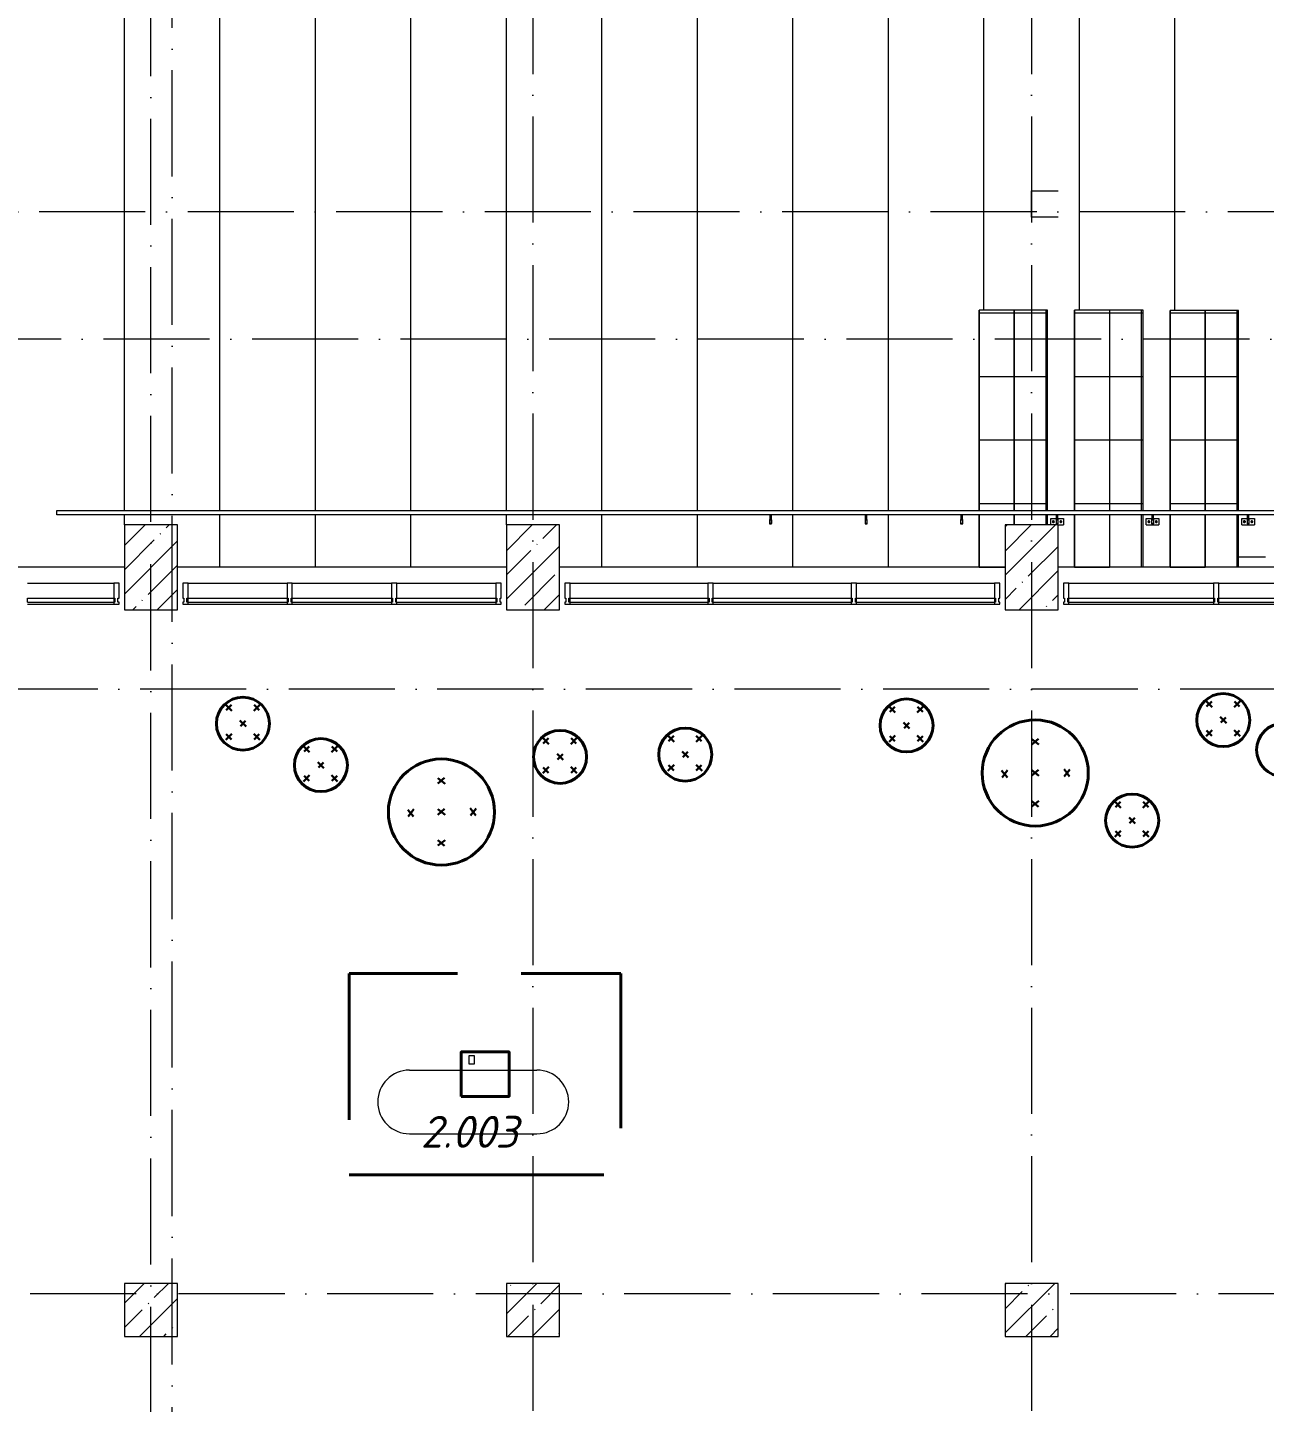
# Model space of a CAD drawing. Header units: millimetres. Extents: x -6467 to 105918, y -7090 to 92481.
# Drawn here: x 8488 to 20144, y 66558 to 79519 of the extents above; entities that cross this region are included whole.
import ezdxf

# ---------------------------------------------------------------- set-up
doc = ezdxf.new("R2010")
doc.units = ezdxf.units.MM
doc.linetypes.add('50_200_ШТРИХ_1Т_ш5_п1_п1_', pattern=[1400, 1000, -200, 0, -200])
doc.linetypes.add('IMPORT-ACAD_ISO02W100', pattern=[3000, 2400, -600])
for name, color, linetype, lineweight, true_color in [('A-AREA-IDEN-1', 7, 'Continuous', 9, 0xaaaaaa), ('A-FLOR-PATT-6', 7, 'Continuous', 5, 0x3f3f3f), ('мебель 2 этаж-1', 7, 'Continuous', 40, 0xaaaaaa), ('Оси-3', 7, '50_200_ШТРИХ_1Т_ш5_п1_п1_', 9, 0xaaaaaa), ('ТХ_функционал-2', 7, 'Continuous', 40, 0xaaaaaa), ('ТХ_функционал-4', 7, 'Continuous', 20, 0xaaaaaa), ('ТХ_функционал-6', 7, 'IMPORT-ACAD_ISO02W100', 40, 0xaaaaaa), ('ТХ_функционал-9', 7, 'Continuous', 30, 0xaaaaaa)]:
    doc.layers.add(name, color=color, linetype=linetype, lineweight=lineweight, true_color=true_color)
for name, color, linetype, lineweight in [('A-FLOR', 7, 'Continuous', 9), ('A-GLAZ-CWMG', 7, 'Continuous', 9), ('A-GLAZ-CWMG-1', 7, 'Continuous', 20), ('I-WALL', 7, 'Continuous', 5), ('S-COLS', 7, 'Continuous', 9), ('S-COLS-1', 7, 'Continuous', 5), ('Ограждение', 7, 'Continuous', 9)]:
    doc.layers.add(name, color=color, linetype=linetype, lineweight=lineweight)
doc.styles.add('ISOCPEUR_I', font='isocpeui.ttf', dxfattribs={"height": 300})

# ---------------------------------------------------------------- blocks, each defined once
blk = doc.blocks.new('BSC_Колонна _Прямоугольная - 500х800-22614351-АИ_План этажа Радиаторы_2')
at = {"layer": 'S-COLS-1'}
h = blk.add_hatch(dxfattribs=at)
h.set_pattern_fill('FP_33', color=256, style=0, pattern_type=2)
h.set_pattern_definition([(45, (-9650, -74430.7), (-228.0985, 228.0985), []), (45, (-9421.9, -74430.7), (-228.0985, 228.0985), [403.225, -80.645, 6.706, -73.939])])
h.paths.add_polyline_path([(-250, -400), (250, -400), (250, 400), (-250, 400)])
for p, q in [((250, 400), (-250, 400)), ((-250, 400), (-250, -400)), ((250, -400), (250, 400)), ((-250, -400), (250, -400))]:
    blk.add_line(p, q, dxfattribs=at)
blk = doc.blocks.new('BSC_Колонна _Прямоугольная - 500х500-V6-АИ_План этажа Радиаторы_2')
at = {"layer": 'S-COLS-1'}
h = blk.add_hatch(dxfattribs=at)
h.set_pattern_fill('FP_34', color=256, style=0, pattern_type=2)
h.set_pattern_definition([(45, (-9650, -67431.04), (-228.0985, 228.0985), []), (45, (-9421.9, -67431.04), (-228.0985, 228.0985), [403.225, -80.645, 6.706, -73.939])])
h.paths.add_polyline_path([(-250, -250), (250, -250), (250, 250), (-250, 250)])
for p, q in [((250, 250), (-250, 250)), ((-250, 250), (-250, -250)), ((250, -250), (250, 250)), ((-250, -250), (250, -250))]:
    blk.add_line(p, q, dxfattribs=at)
blk = doc.blocks.new('BSC_Колонна _Прямоугольная - 500х500-V7-АИ_План этажа Радиаторы_2')
at = {"layer": 'S-COLS-1'}
h = blk.add_hatch(dxfattribs=at)
h.set_pattern_fill('FP_35', color=256, style=0, pattern_type=2)
h.set_pattern_definition([(45, (-13250, -67431.04), (-228.0985, 228.0985), []), (45, (-13021.9, -67431.04), (-228.0985, 228.0985), [403.225, -80.645, 6.706, -73.939])])
h.paths.add_polyline_path([(-250, -250), (250, -250), (250, 250), (-250, 250)])
for p, q in [((250, 250), (-250, 250)), ((-250, 250), (-250, -250)), ((250, -250), (250, 250)), ((-250, -250), (250, -250))]:
    blk.add_line(p, q, dxfattribs=at)
blk = doc.blocks.new('Прямоугольный импост - Импост структурный с накладкой - 180мм-26308883-АИ_План этажа Радиаторы_2')
at = {"layer": 'A-GLAZ-CWMG'}
for p, q in [((10983, 74281), (11917, 74281)), ((10983, 74101), (10983, 74141)), ((10983, 74141), (11917, 74141)), ((11917, 74141), (11917, 74101)), ((10983, 74101), (11917, 74101)), ((10983, 74084), (11917, 74084))]:
    blk.add_line(p, q, dxfattribs=at)
blk = doc.blocks.new('Прямоугольный импост - Импост структурный с накладкой - 180мм-22069925-АИ_План этажа Радиаторы_2')
at = {"layer": 'A-GLAZ-CWMG-1'}
for p, q in [((-25, 40), (-25, 180)), ((-25, 180), (25, 180)), ((25, 180), (25, 40)), ((-15, 40), (-25, 40)), ((-25, -17), (-25, 0)), ((-25, 0), (-15, 0)), ((-15, 0), (-15, 40)), ((15, 40), (15, 0)), ((25, 40), (15, 40)), ((15, 0), (25, 0)), ((25, 0), (25, -17)), ((25, -17), (-25, -17))]:
    blk.add_line(p, q, dxfattribs=at)
blk = doc.blocks.new('Прямоугольный импост - Импост структурный с накладкой - 180мм-25024499-АИ_План этажа Радиаторы_2')
at = {"layer": 'A-GLAZ-CWMG'}
for p, q in [((14950, 74281), (16250, 74281)), ((14950, 74101), (14950, 74141)), ((14950, 74141), (16250, 74141)), ((16250, 74141), (16250, 74101)), ((14950, 74101), (16250, 74101)), ((14950, 74084), (16250, 74084))]:
    blk.add_line(p, q, dxfattribs=at)
blk = doc.blocks.new('Прямоугольный импост - Импост структурный с накладкой - 180мм-26367518-АИ_План этажа Радиаторы_2')
at = {"layer": 'A-GLAZ-CWMG'}
for p, q in [((18300, 74281), (19663, 74281)), ((18300, 74101), (18300, 74141)), ((18300, 74141), (19663, 74141)), ((19663, 74141), (19663, 74101)), ((18300, 74101), (19663, 74101)), ((18300, 74084), (19663, 74084))]:
    blk.add_line(p, q, dxfattribs=at)
blk = doc.blocks.new('Прямоугольный импост - Импост структурный с накладкой - 180мм-26367766-АИ_План этажа Радиаторы_2')
at = {"layer": 'A-GLAZ-CWMG'}
for p, q in [((19713, 74281), (21100, 74281)), ((19713, 74101), (19713, 74141)), ((19713, 74141), (21100, 74141)), ((21100, 74141), (21100, 74101)), ((19713, 74101), (21100, 74101)), ((19713, 74084), (21100, 74084))]:
    blk.add_line(p, q, dxfattribs=at)
blk = doc.blocks.new('О_Элемент поручня_с загибами_Труба_ГОСТ 8732-78 - О_Элемент поручня_с загибами_Труба_ГОСТ 8732-78-26134925-АИ_План этажа Радиаторы_2')
at = {"layer": 'Ограждение'}
for p, q in [((-12230, 0), (50, 0)), ((50, 0), (50, -40)), ((50, -40), (-12230, -40))]:
    blk.add_line(p, q, dxfattribs=at)
blk = doc.blocks.new('О_Балясина_Труба_ГОСТ 8645-68 - О_Балясина_Труба_ГОСТ 8645-68-22508198-АИ_План этажа Радиаторы_2')
at = {"layer": 'Ограждение'}
for p, q in [((40, 10), (0, 10)), ((0, 10), (0, -10)), ((3, -7), (3, 7)), ((3, 7), (37, 7)), ((37, 7), (37, -7)), ((40, -10), (40, 10)), ((0, -10), (40, -10)), ((37, -7), (3, -7))]:
    blk.add_line(p, q, dxfattribs=at)
blk = doc.blocks.new('О_Анкер клиновой3 - Анкер клиновой МКТ В 12-10-25_105 2-22348283-АИ_План этажа Радиаторы_2')
at = {"layer": 'Ограждение'}
for radius, start, end in [(9, 360, 180), (9, 165, 180), (9, 180, 210), (9, 180, 360), (6, 360, 180), (6, 180, 360), (9, 75, 120), (9, 255, 345)]:
    blk.add_arc((0, 0), radius, start, end, dxfattribs=at)
blk = doc.blocks.new('О_Полоса_Трапеция прямоугольная_Прокат_ГОСТ 103-2006 - Крепежная пластина-V249-АИ_План этажа Радиаторы_2')
at = {"layer": 'Ограждение'}
for p, q in [((0, 30), (0, -30)), ((56, 30), (0, 30)), ((120, 30), (64, 30)), ((120, -30), (120, 30)), ((50, -30), (0, -30))]:
    blk.add_line(p, q, dxfattribs=at)
blk = doc.blocks.new('О_Кронштейн_Форма Г_Круг_ГОСТ 2590-2006 - О_Кронштейн_Форма Г_Круг_ГОСТ 2590-2006-22348285-АИ_План этажа Радиаторы_2')
at = {"layer": 'Ограждение'}
for p, q in [((20885, 74921), (20885, 74926)), ((20885, 74881), (20885, 74921)), ((20895, 74924), (20895, 74921)), ((20895, 74921), (20895, 74881))]:
    blk.add_line(p, q, dxfattribs=at)
blk = doc.blocks.new('Подъем актового зала4 - Подъем актового зала-22543515-АИ_План этажа Радиаторы_2')
at = {"layer": 'A-FLOR'}
for p, q in [((10527, 74966), (10527, 85431)), ((11427, 74966), (11427, 85431)), ((12327, 74966), (12327, 85431)), ((14127, 74966), (14127, 85431)), ((15027, 74966), (15027, 85431)), ((15927, 74966), (15927, 85431)), ((16827, 74966), (16827, 85431)), ((17727, 76856), (17727, 85431)), ((18627, 76855), (18627, 85431)), ((19527, 76853), (19527, 85431)), ((9627, 74966), (9627, 84881)), ((13227, 74966), (13227, 84881)), ((9627, 74831), (9627, 74926)), ((10527, 74431), (10527, 74926)), ((11427, 74431), (11427, 74926)), ((12327, 74431), (12327, 74926)), ((13227, 74831), (13227, 74926)), ((14127, 74431), (14127, 74926)), ((15027, 74431), (15027, 74926)), ((15927, 74431), (15927, 74926)), ((16827, 74431), (16827, 74926)), ((20127, 74531), (20382, 74531))]:
    blk.add_line(p, q, dxfattribs=at)
blk = doc.blocks.new('BSC_Колонна _Прямоугольная - 500х800-V287-АИ_План этажа Радиаторы_2')
at = {"layer": 'S-COLS-1'}
h = blk.add_hatch(dxfattribs=at)
h.set_pattern_fill('FP_183', color=256, style=0, pattern_type=2)
h.set_pattern_definition([(45, (-17950, -74430.7), (-228.0985, 228.0985), []), (45, (-17721.9, -74430.7), (-228.0985, 228.0985), [403.225, -80.645, 6.706, -73.939])])
h.paths.add_polyline_path([(-173, -400), (250, -400), (250, 400), (-250, 400), (-250, -400)])
for p, q in [((250, 400), (-250, 400)), ((-250, 400), (-250, -400)), ((250, -400), (250, 400)), ((-250, -400), (250, -400))]:
    blk.add_line(p, q, dxfattribs=at)
blk = doc.blocks.new('BSC_Колонна _Прямоугольная - 500х500-V288-АИ_План этажа Радиаторы_2')
at = {"layer": 'S-COLS-1'}
h = blk.add_hatch(dxfattribs=at)
h.set_pattern_fill('FP_184', color=256, style=0, pattern_type=2)
h.set_pattern_definition([(45, (-17950, -67431.04), (-228.0985, 228.0985), []), (45, (-17721.9, -67431.04), (-228.0985, 228.0985), [403.225, -80.645, 6.706, -73.939])])
h.paths.add_polyline_path([(-250, -250), (250, -250), (250, 250), (-250, 250)])
for p, q in [((250, 250), (-250, 250)), ((-250, 250), (-250, -250)), ((250, -250), (250, 250)), ((-250, -250), (250, -250))]:
    blk.add_line(p, q, dxfattribs=at)
blk = doc.blocks.new('О_Полоса_Трапеция прямоугольная_Прокат_ГОСТ 103-2006 - Крепежная пластина-22348284-АИ_План этажа Радиаторы_2')
at = {"layer": 'Ограждение'}
for p, q in [((0, 30), (0, -30)), ((56, 30), (0, 30)), ((120, 30), (64, 30)), ((120, -30), (120, 30)), ((120, -30), (0, -30))]:
    blk.add_line(p, q, dxfattribs=at)
blk = doc.blocks.new('Прямоугольный импост - Импост структурный с накладкой - 180мм-26367187-АИ_План этажа Радиаторы_2')
at = {"layer": 'A-GLAZ-CWMG'}
for p, q in [((7625, 74281), (8438, 74281)), ((7625, 74101), (7625, 74141)), ((7625, 74141), (8438, 74141)), ((8438, 74141), (8438, 74101)), ((7625, 74101), (8438, 74101)), ((7625, 74084), (8438, 74084))]:
    blk.add_line(p, q, dxfattribs=at)
blk = doc.blocks.new('мебель 2 этаж-28800768-АИ_План этажа Радиаторы_2')
at = {"layer": 'ТХ_функционал-2', "flags": 128}
blk.add_lwpolyline([(14838, 71158), (15288, 71158), (15288, 71578), (14838, 71578)], close=True, dxfattribs=at)
at = {"layer": 'ТХ_функционал-2'}
for centre, radius in [((12781, 74672), 250), ((22019, 74706), 250), ((19034, 74655), 250), ((20247, 74207), 500), ((22583, 74424), 250), ((13515, 74281), 250), ((15769, 74359), 250), ((16949, 74380), 250), ((14651, 73839), 500), ((21160, 73758), 250)]:
    blk.add_circle(centre, radius, dxfattribs=at)
at = {"layer": 'ТХ_функционал-4', "flags": 128}
blk.add_lwpolyline([(14913, 71461), (14913, 71545), (14960, 71545), (14960, 71461)], close=True, dxfattribs=at)
at = {"layer": 'ТХ_функционал-6', "flags": 128}
blk.add_lwpolyline([(13783, 70418), (16343, 70418), (16343, 72318), (13783, 72318)], close=True, dxfattribs=at)
at = {"layer": 'ТХ_функционал-9'}
for p, q in [((12675, 74794), (12618, 74851)), ((12672, 74848), (12623, 74799)), ((12882, 74794), (12939, 74851)), ((12885, 74848), (12934, 74799)), ((18928, 74776), (18871, 74834)), ((18925, 74830), (18876, 74782)), ((19135, 74776), (19192, 74834)), ((19138, 74830), (19187, 74782)), ((21913, 74827), (21856, 74885)), ((21910, 74881), (21861, 74833)), ((22120, 74827), (22177, 74885)), ((22123, 74881), (22172, 74833)), ((12810, 74644), (12752, 74701)), ((12806, 74698), (12758, 74649)), ((19063, 74626), (19005, 74684)), ((19059, 74680), (19011, 74631)), ((22048, 74677), (21990, 74735)), ((22044, 74731), (21996, 74683)), ((12675, 74577), (12618, 74520)), ((12672, 74523), (12623, 74572)), ((12882, 74577), (12939, 74520)), ((12885, 74523), (12934, 74572)), ((15664, 74480), (15606, 74538)), ((15660, 74534), (15611, 74485)), ((15870, 74480), (15927, 74538)), ((15873, 74534), (15922, 74485)), ((16843, 74502), (16786, 74559)), ((16840, 74556), (16791, 74507)), ((17050, 74502), (17107, 74559)), ((17053, 74556), (17102, 74507)), ((18928, 74560), (18871, 74502)), ((18925, 74506), (18876, 74554)), ((19135, 74560), (19192, 74502)), ((19138, 74506), (19187, 74554)), ((20214, 74476), (20278, 74530)), ((21913, 74611), (21856, 74553)), ((21910, 74557), (21861, 74606)), ((22120, 74611), (22177, 74553)), ((22123, 74557), (22172, 74606)), ((13409, 74402), (13352, 74460)), ((13406, 74456), (13357, 74408)), ((13616, 74402), (13673, 74460)), ((13619, 74456), (13668, 74408)), ((16978, 74352), (16920, 74409)), ((16974, 74406), (16926, 74357)), ((20214, 74527), (20281, 74474)), ((13544, 74252), (13486, 74310)), ((13540, 74306), (13492, 74258)), ((15798, 74330), (15741, 74388)), ((15795, 74384), (15746, 74335)), ((16843, 74285), (16786, 74228)), ((16840, 74231), (16791, 74280)), ((17050, 74285), (17107, 74228)), ((17053, 74231), (17102, 74280)), ((13409, 74186), (13352, 74128)), ((13406, 74132), (13357, 74181)), ((13616, 74186), (13673, 74128)), ((13619, 74132), (13668, 74181)), ((14617, 74159), (14685, 74106)), ((14618, 74108), (14681, 74162)), ((15664, 74264), (15606, 74206)), ((15660, 74210), (15611, 74258)), ((15870, 74264), (15927, 74206)), ((15873, 74210), (15922, 74258)), ((19985, 74166), (19930, 74229)), ((19934, 74165), (19986, 74234)), ((20214, 74182), (20278, 74236)), ((20214, 74233), (20281, 74180)), ((20571, 74175), (20518, 74242)), ((20520, 74174), (20573, 74239)), ((20214, 73890), (20281, 73943)), ((20214, 73941), (20278, 73887)), ((21054, 73880), (20996, 73937)), ((21051, 73934), (21002, 73885)), ((21260, 73880), (21318, 73937)), ((21264, 73934), (21313, 73885)), ((14389, 73798), (14334, 73861)), ((14338, 73797), (14390, 73866)), ((14617, 73865), (14685, 73812)), ((14618, 73814), (14681, 73868)), ((14975, 73807), (14921, 73874)), ((14924, 73806), (14977, 73871)), ((21189, 73730), (21131, 73787)), ((21185, 73784), (21136, 73735)), ((21054, 73663), (20996, 73606)), ((21051, 73609), (21002, 73658)), ((21260, 73663), (21318, 73606)), ((21264, 73609), (21313, 73658)), ((14617, 73522), (14685, 73575)), ((14618, 73573), (14681, 73519))]:
    blk.add_line(p, q, dxfattribs=at)
blk = doc.blocks.new('AAR_СКБ_Марка_помещения_1_5 ммп - Номер-27962133-АИ_План этажа Радиаторы_2')
at = {"layer": 'A-AREA-IDEN-1'}
for p, q in [((-2.987, 3), (3.013, 3)), ((-2.987, 0), (3.013, 0))]:
    blk.add_line(p, q, dxfattribs=at)
for centre, start, end in [((-2.987, 1.5), 90, 270), ((3.013, 1.5), 270, 90)]:
    blk.add_arc(centre, 1.5, start, end, dxfattribs=at)

msp = doc.modelspace()

# ---------------------------------------------------------------- hatches: boundary and pattern name
at = {"layer": 'A-FLOR-PATT-6'}
h = msp.add_hatch(dxfattribs=at)
h.set_pattern_fill('FP_394', color=256, style=0, pattern_type=2)
h.set_pattern_definition([(180, (47485, 326430.7), (-7e-14, -600), []), (270, (47485, 326430.7), (330, 2e-14), [])])
h.paths.add_polyline_path([(17455, 74431), (17700, 74431), (17700, 74831), (17785, 74831), (17785, 74926), (17455, 74926), (17455, 74702)])
h.paths.add_polyline_path([(17455, 74966), (17785, 74966), (17785, 76856), (17455, 76856), (17455, 75009)])
h = msp.add_hatch(dxfattribs=at)
h.set_pattern_fill('FP_392', color=256, style=0, pattern_type=2)
h.set_pattern_definition([(180, (42685.54, 322830.7), (-7e-14, -600), []), (270, (42685.54, 322830.7), (300, 2e-14), [])])
h.paths.add_polyline_path([(17785, 74831), (18100, 74831), (18100, 74926), (17785, 74926)])
h.paths.add_polyline_path([(18100, 74966), (18100, 76856), (17785, 76856), (17785, 74966)])
h = msp.add_hatch(dxfattribs=at)
h.set_pattern_fill('FP_395', color=256, style=0, pattern_type=2)
h.set_pattern_definition([(180, (47065, 327630.7), (-7e-14, -600), []), (270, (47065, 327630.7), (330, 2e-14), [])])
h.paths.add_polyline_path([(18355, 74431), (18685, 74431), (18685, 74926), (18355, 74926)])
h.paths.add_polyline_path([(18608, 74966), (18685, 74966), (18685, 76855), (18355, 76855), (18355, 74966)])
h = msp.add_hatch(dxfattribs=at)
h.set_pattern_fill('FP_390', color=256, style=0, pattern_type=2)
h.set_pattern_definition([(180, (42385, 324030.7), (-7e-14, -600), []), (270, (42385, 324030.7), (300, 2e-14), [])])
h.paths.add_polyline_path([(19000, 74431), (19000, 74926), (18685, 74926), (18685, 74431)])
h.paths.add_polyline_path([(19000, 74966), (19000, 76855), (18685, 76855), (18685, 74966)])
h = msp.add_hatch(dxfattribs=at)
h.set_pattern_fill('FP_396', color=256, style=0, pattern_type=2)
h.set_pattern_definition([(180, (47635, 329430.7), (-7e-14, -600), []), (270, (47635, 329430.7), (330, 2e-14), [])])
h.paths.add_polyline_path([(19438, 74431), (19585, 74431), (19585, 74926), (19255, 74926), (19255, 74431)])
h.paths.add_polyline_path([(19438, 74966), (19585, 74966), (19585, 76853), (19255, 76853), (19255, 74966)])
h = msp.add_hatch(dxfattribs=at)
h.set_pattern_fill('FP_389', color=256, style=0, pattern_type=2)
h.set_pattern_definition([(180, (42085, 324630.7), (-7e-14, -600), []), (270, (42085, 324630.7), (300, 2e-14), [])])
h.paths.add_polyline_path([(19854, 74431), (19900, 74431), (19900, 74926), (19585, 74926), (19585, 74431)])
h.paths.add_polyline_path([(19854, 74966), (19900, 74966), (19900, 76853), (19585, 76853), (19585, 74966)])
at = {"layer": 'S-COLS-1'}
h = msp.add_hatch(dxfattribs=at)
h.set_pattern_fill('FP_1', color=256, style=0, pattern_type=2)
h.set_pattern_definition([(45, (0, 0), (-228.0985, 228.0985), []), (45, (228.1, 0), (-228.0985, 228.0985), [403.225, -80.645, 6.706, -73.939])])
h.paths.add_polyline_path([(13500, 74031), (13500, 74831), (13000, 74831), (13000, 74031)])

# ---------------------------------------------------------------- linework, layer by layer
at = {"layer": 'A-FLOR'}
for p, q in [((18100, 76856), (17455, 76856)), ((17455, 76856), (17455, 74966)), ((17785, 76856), (17785, 74966)), ((18100, 74966), (18100, 76856)), ((19000, 76855), (18355, 76855)), ((18355, 76855), (18355, 74966)), ((18685, 76855), (18685, 74966)), ((19000, 74966), (19000, 76855)), ((19900, 76853), (19255, 76853)), ((19255, 76853), (19255, 74966)), ((19585, 76853), (19585, 74966)), ((19900, 74966), (19900, 76853)), ((17455, 74926), (17455, 74431)), ((17785, 74926), (17785, 74831)), ((18100, 74831), (18100, 74926)), ((18355, 74926), (18355, 74431)), ((18685, 74926), (18685, 74431)), ((19000, 74431), (19000, 74926)), ((19255, 74926), (19255, 74431)), ((19585, 74926), (19585, 74431)), ((19900, 74431), (19900, 74926)), ((9400, 74431), (7575, 74431)), ((13000, 74431), (9900, 74431)), ((17700, 74431), (13500, 74431)), ((21100, 74431), (18200, 74431))]:
    msp.add_line(p, q, dxfattribs=at)
at = {"layer": 'I-WALL'}
for p, q in [((17950, 77981), (18200, 77981)), ((17950, 77731), (17950, 77981)), ((18200, 77731), (17950, 77731))]:
    msp.add_line(p, q, dxfattribs=at)
at = {"layer": 'S-COLS-1'}
for p, q in [((13500, 74831), (13000, 74831)), ((13000, 74831), (13000, 74031)), ((13500, 74031), (13500, 74831)), ((13000, 74031), (13500, 74031))]:
    msp.add_line(p, q, dxfattribs=at)
at = {"layer": 'Оси-3'}
for p, q in [((9650, 52458), (9650, 91281)), ((9850, -5890), (9850, 91281)), ((13250, 91281), (13250, 52458)), ((17950, 91281), (17950, 52458)), ((50200, 77781), (-5267, 77781)), ((32605, 76581), (-5267, 76581)), ((24550, 73281), (-5267, 73281)), ((104718, 67581), (-5267, 67581))]:
    msp.add_line(p, q, dxfattribs=at)

# ---------------------------------------------------------------- block references
at = {"layer": 'A-AREA-IDEN-1', "xscale": 199.9999999999999, "yscale": 199.9999999999999, "zscale": 199.9999999999999}
msp.add_blockref('AAR_СКБ_Марка_помещения_1_5 ммп - Номер-27962133-АИ_План этажа Радиаторы_2', (12685, 69091), dxfattribs=at)
at = {"layer": 'A-FLOR'}
msp.add_blockref('Подъем актового зала4 - Подъем актового зала-22543515-АИ_План этажа Радиаторы_2', (-227, 0), dxfattribs=at)
at = {"layer": 'A-GLAZ-CWMG'}
for name, p in [('Прямоугольный импост - Импост структурный с накладкой - 180мм-26367187-АИ_План этажа Радиаторы_2', (863, 0)), ('Прямоугольный импост - Импост структурный с накладкой - 180мм-26308883-АИ_План этажа Радиаторы_2', (-983, 0)), ('Прямоугольный импост - Импост структурный с накладкой - 180мм-26308883-АИ_План этажа Радиаторы_2', (0, 0)), ('Прямоугольный импост - Импост структурный с накладкой - 180мм-26308883-АИ_План этажа Радиаторы_2', (983, 0)), ('Прямоугольный импост - Импост структурный с накладкой - 180мм-25024499-АИ_План этажа Радиаторы_2', (-1350, 0)), ('Прямоугольный импост - Импост структурный с накладкой - 180мм-25024499-АИ_План этажа Радиаторы_2', (0, 0)), ('Прямоугольный импост - Импост структурный с накладкой - 180мм-25024499-АИ_План этажа Радиаторы_2', (1350, 0)), ('Прямоугольный импост - Импост структурный с накладкой - 180мм-26367518-АИ_План этажа Радиаторы_2', (0, 0)), ('Прямоугольный импост - Импост структурный с накладкой - 180мм-26367766-АИ_План этажа Радиаторы_2', (0, 0))]:
    msp.add_blockref(name, p, dxfattribs=at)
at = {"layer": 'A-GLAZ-CWMG', "extrusion": (0, 0, -1)}
for p in [(-9325, 74101), (-9975, 74101), (-10958, 74101), (-11942, 74101), (-12925, 74101), (-13575, 74101), (-14925, 74101), (-16275, 74101), (-17625, 74101), (-18275, 74101), (-19688, 74101)]:
    msp.add_blockref('Прямоугольный импост - Импост структурный с накладкой - 180мм-22069925-АИ_План этажа Радиаторы_2', p, dxfattribs=at)
at = {"layer": 'S-COLS'}
for name, p in [('BSC_Колонна _Прямоугольная - 500х800-22614351-АИ_План этажа Радиаторы_2', (9650, 74431)), ('BSC_Колонна _Прямоугольная - 500х800-V287-АИ_План этажа Радиаторы_2', (17950, 74431)), ('BSC_Колонна _Прямоугольная - 500х500-V6-АИ_План этажа Радиаторы_2', (9650, 67431)), ('BSC_Колонна _Прямоугольная - 500х500-V7-АИ_План этажа Радиаторы_2', (13250, 67431)), ('BSC_Колонна _Прямоугольная - 500х500-V288-АИ_План этажа Радиаторы_2', (17950, 67431))]:
    msp.add_blockref(name, p, dxfattribs=at)
at = {"layer": 'мебель 2 этаж-1'}
msp.add_blockref('мебель 2 этаж-28800768-АИ_План этажа Радиаторы_2', (-2263, -1715), dxfattribs=at)
at = {"layer": 'Ограждение'}
for name, p, rotation in [('О_Элемент поручня_с загибами_Труба_ГОСТ 8732-78 - О_Элемент поручня_с загибами_Труба_ГОСТ 8732-78-26134925-АИ_План этажа Радиаторы_2', (8815, 74926), 180), ('О_Балясина_Труба_ГОСТ 8645-68 - О_Балясина_Труба_ГОСТ 8645-68-22508198-АИ_План этажа Радиаторы_2', (15490, 74881), 270.0000000000003), ('О_Балясина_Труба_ГОСТ 8645-68 - О_Балясина_Труба_ГОСТ 8645-68-22508198-АИ_План этажа Радиаторы_2', (16390, 74881), 270.0000000000003), ('О_Балясина_Труба_ГОСТ 8645-68 - О_Балясина_Труба_ГОСТ 8645-68-22508198-АИ_План этажа Радиаторы_2', (17290, 74881), 270.0000000000003), ('О_Анкер клиновой3 - Анкер клиновой МКТ В 12-10-25_105 2-22348283-АИ_План этажа Радиаторы_2', (18155, 74861), 180), ('О_Балясина_Труба_ГОСТ 8645-68 - О_Балясина_Труба_ГОСТ 8645-68-22508198-АИ_План этажа Радиаторы_2', (18190, 74881), 270.0000000000003), ('О_Анкер клиновой3 - Анкер клиновой МКТ В 12-10-25_105 2-22348283-АИ_План этажа Радиаторы_2', (18225, 74861), 180), ('О_Анкер клиновой3 - Анкер клиновой МКТ В 12-10-25_105 2-22348283-АИ_План этажа Радиаторы_2', (19055, 74861), 180), ('О_Балясина_Труба_ГОСТ 8645-68 - О_Балясина_Труба_ГОСТ 8645-68-22508198-АИ_План этажа Радиаторы_2', (19090, 74881), 270.0000000000003), ('О_Анкер клиновой3 - Анкер клиновой МКТ В 12-10-25_105 2-22348283-АИ_План этажа Радиаторы_2', (19125, 74861), 180), ('О_Анкер клиновой3 - Анкер клиновой МКТ В 12-10-25_105 2-22348283-АИ_План этажа Радиаторы_2', (19955, 74861), 180), ('О_Балясина_Труба_ГОСТ 8645-68 - О_Балясина_Труба_ГОСТ 8645-68-22508198-АИ_План этажа Радиаторы_2', (19990, 74881), 270.0000000000003), ('О_Анкер клиновой3 - Анкер клиновой МКТ В 12-10-25_105 2-22348283-АИ_План этажа Радиаторы_2', (20025, 74861), 180)]:
    msp.add_blockref(name, p, dxfattribs=dict(at, rotation=rotation))
for p in [(-5400, 0), (-4500, 0), (-4500, 0), (-3600, 0), (-3600, 0), (-2700, 0), (-2700, 0), (-1800, 0), (-1800, 0), (-900, 0), (-900, 0)]:
    msp.add_blockref('О_Кронштейн_Форма Г_Круг_ГОСТ 2590-2006 - О_Кронштейн_Форма Г_Круг_ГОСТ 2590-2006-22348285-АИ_План этажа Радиаторы_2', p, dxfattribs=at)
at = {"layer": 'Ограждение', "extrusion": (0, 0, -1)}
for name, p in [('О_Полоса_Трапеция прямоугольная_Прокат_ГОСТ 103-2006 - Крепежная пластина-V249-АИ_План этажа Радиаторы_2', (-18250, 74861)), ('О_Полоса_Трапеция прямоугольная_Прокат_ГОСТ 103-2006 - Крепежная пластина-22348284-АИ_План этажа Радиаторы_2', (-19150, 74861)), ('О_Полоса_Трапеция прямоугольная_Прокат_ГОСТ 103-2006 - Крепежная пластина-22348284-АИ_План этажа Радиаторы_2', (-20050, 74861))]:
    msp.add_blockref(name, p, dxfattribs=at)

# ---------------------------------------------------------------- texts
at = {"layer": 'A-AREA-IDEN-1', "insert": (12650, 68960), "char_height": 300, "width": 952, "attachment_point": 8, "line_spacing_factor": 1.139951, "style": 'ISOCPEUR_I'}
msp.add_mtext('\\pt2540.001,5079.999,7620,10160.001,12699.999,15240,17780.001,20319.999,22860,25400.001,27939.999,30480,33020.001,35559.999,38100,40640.001,43179.999,45720,48260.001,50799.999,53340,55880.001,58419.999,60960,63500.001,66039.999,68580,71120.001,73659.999,76200,78740.001,81279.999;2.003', dxfattribs=at)

doc.saveas('drawing.dxf')
